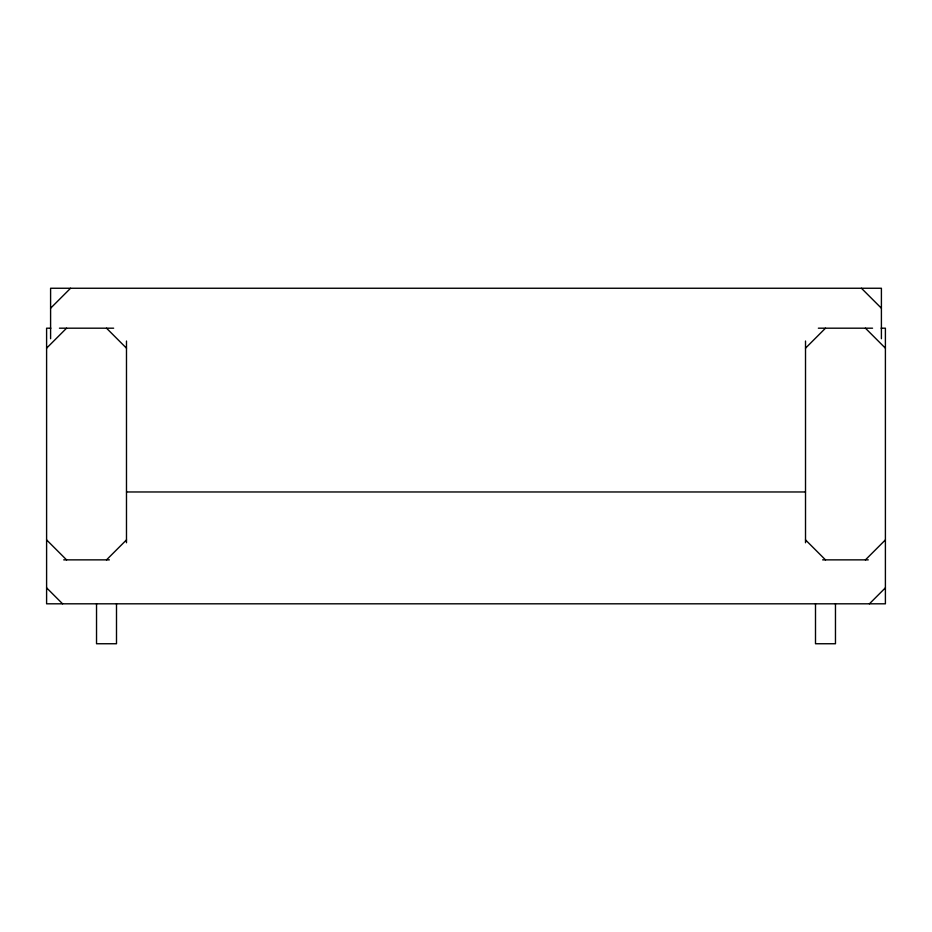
<?xml version="1.0" encoding="UTF-8"?>
<svg xmlns="http://www.w3.org/2000/svg" width="932" height="932" viewBox="0 0 932 932"><rect width="100%" height="100%" fill="white"/><g stroke="black" fill="none" stroke-linecap="round" stroke-linejoin="round"><path stroke-width="1.4" d="M50.596 308.224L70.564 288.256M46.6 348.172L66.568 328.192M106.516 559.864L126.484 539.896M805.516 348.172L825.484 328.192M865.432 559.864L885.4 539.896M869.428 603.808L885.4 587.824M50.876 328.192L46.6 328.192L46.6 603.808L885.4 603.808L885.4 328.192L881.124 328.192M59.438 328.192L113.646 328.192M818.354 328.192L872.562 328.192M126.542 491.968L805.458 491.968M63.714 559.864L109.37 559.864M822.63 559.864L868.286 559.864M861.436 288.256L881.404 308.224M865.432 328.192L885.4 348.172M805.516 539.896L825.484 559.864M106.516 328.192L126.484 348.172M46.6 539.896L66.568 559.864M46.6 587.824L62.572 603.808M881.404 338.724L881.404 288.256L50.596 288.256L50.596 338.724M835.468 603.808L835.468 643.744L815.5 643.744L815.5 603.808M805.516 341.03L805.516 542.75M126.484 341.03L126.484 542.75M116.5 603.808L116.5 643.744L96.532 643.744L96.532 603.808"/></g></svg>
